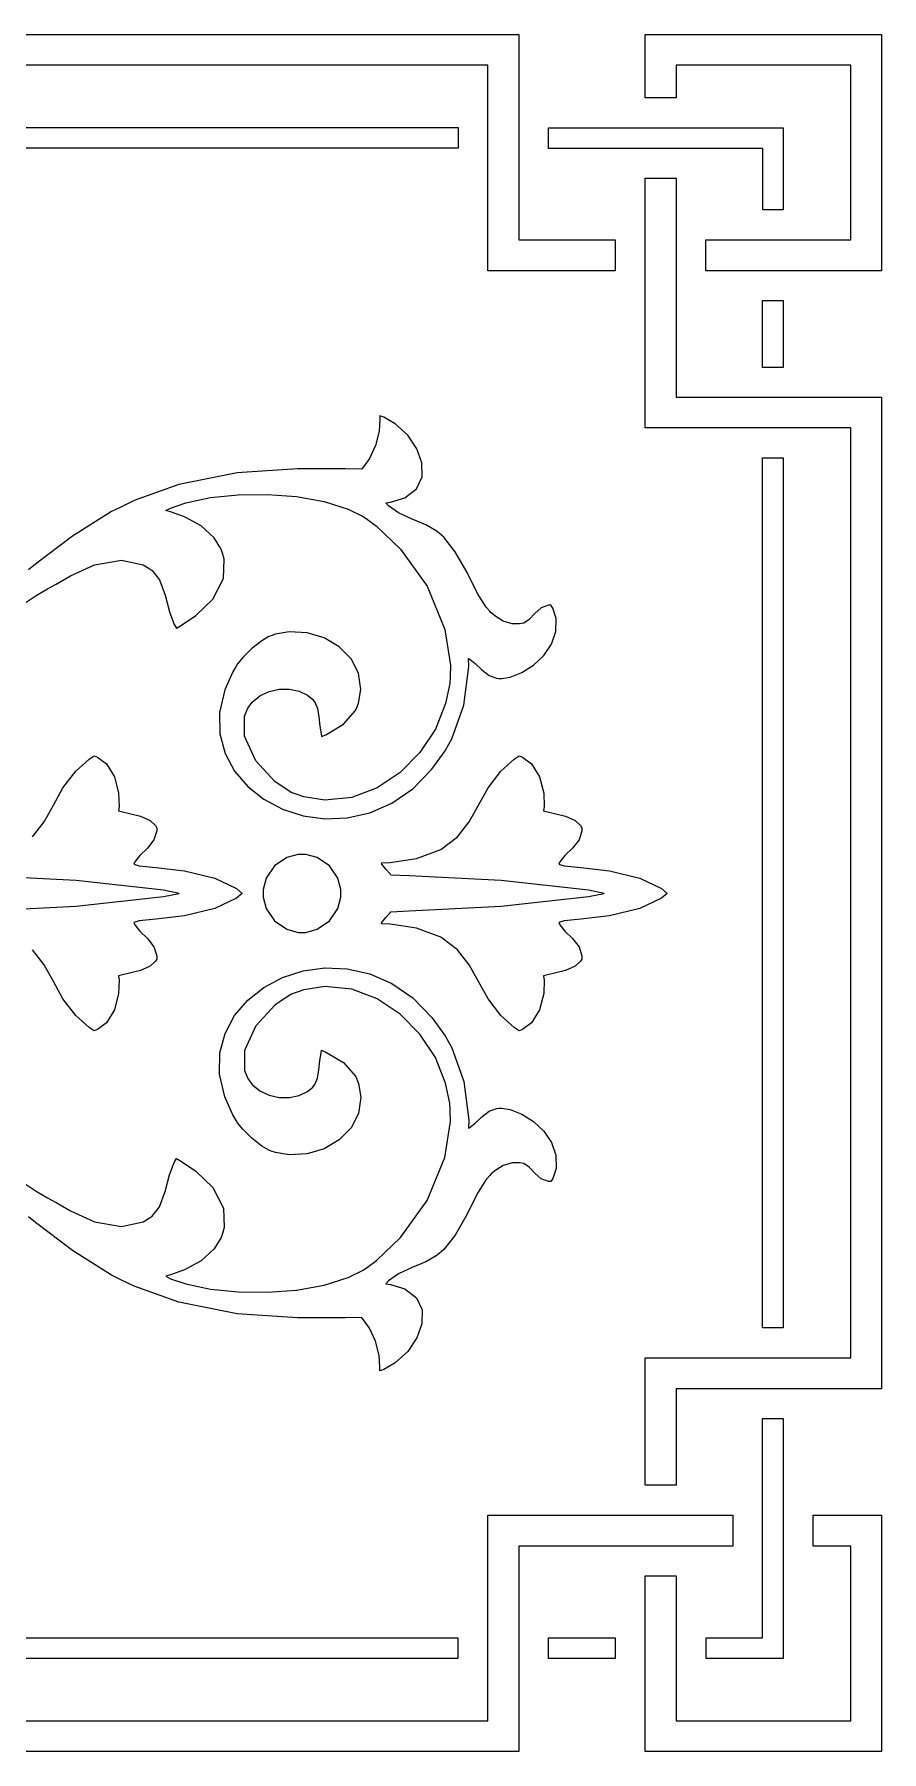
# Model space of a CAD drawing. Extents: x 0 to 1426, y 0 to 829.
# Drawn here: x 762.6 to 827.8, y 251 to 383.2 of the extents above; entities that cross this region are included whole.
import ezdxf

# ---------------------------------------------------------------- set-up
doc = ezdxf.new("R2010")
doc.units = 0
doc.layers.get('0').update_dxf_attribs({"linetype": 'CONTINUOUS'})

msp = doc.modelspace()

# ---------------------------------------------------------------- linework, layer by layer
at = {"color": 0}
for p, q in [((665.949, 383.212), (799.857, 383.212)), ((799.857, 383.212), (799.857, 367.39)), ((809.583, 378.326), (809.583, 383.212)), ((809.583, 383.212), (827.786, 383.212)), ((827.786, 383.212), (827.786, 365.009)), ((797.475, 380.831), (668.33, 380.831)), ((797.475, 365.009), (797.475, 380.831)), ((825.405, 380.831), (811.964, 380.831)), ((811.964, 380.831), (811.964, 378.326)), ((825.405, 367.39), (825.405, 380.831)), ((811.964, 378.326), (809.583, 378.326)), ((670.987, 376.04), (795.196, 376.04)), ((795.196, 376.04), (795.196, 374.452)), ((802.143, 376.015), (820.215, 376.015)), ((802.143, 374.428), (802.143, 376.015)), ((820.215, 376.015), (820.215, 369.708)), ((795.196, 374.452), (670.987, 374.452)), ((818.635, 374.428), (802.143, 374.428)), ((818.635, 369.708), (818.635, 374.428)), ((809.583, 352.915), (809.583, 372.131)), ((809.583, 372.131), (811.964, 372.131)), ((811.964, 372.131), (811.964, 355.297)), ((820.215, 369.708), (818.635, 369.708)), ((799.857, 367.39), (807.283, 367.39)), ((807.283, 367.39), (807.283, 365.009)), ((814.264, 365.009), (814.264, 367.39)), ((814.264, 367.39), (825.405, 367.39)), ((807.283, 365.009), (797.475, 365.009)), ((827.786, 365.009), (814.264, 365.009)), ((818.628, 357.565), (818.628, 362.719)), ((818.628, 362.719), (820.215, 362.719)), ((820.215, 362.719), (820.215, 357.565)), ((820.215, 357.565), (818.628, 357.565)), ((811.964, 355.297), (827.786, 355.297)), ((827.786, 355.297), (827.786, 278.966)), ((789.178, 353.561), (789.107, 352.663)), ((789.178, 353.561), (789.107, 352.663)), ((789.471, 353.748), (789.16, 353.857)), ((789.16, 353.857), (789.178, 353.561)), ((789.471, 353.748), (789.16, 353.857)), ((789.16, 353.857), (789.178, 353.561)), ((790.342, 353.236), (789.471, 353.748)), ((790.342, 353.236), (789.471, 353.748)), ((791.316, 352.36), (790.342, 353.236)), ((791.316, 352.36), (790.342, 353.236)), ((825.405, 352.915), (809.583, 352.915)), ((825.405, 281.347), (825.405, 352.915)), ((789.107, 352.663), (788.825, 351.557)), ((789.107, 352.663), (788.825, 351.557)), ((792.025, 351.323), (791.316, 352.36)), ((792.025, 351.323), (791.316, 352.36)), ((788.36, 350.573), (787.922, 349.935)), ((788.36, 350.573), (787.922, 349.935)), ((788.825, 351.557), (788.36, 350.573)), ((788.825, 351.557), (788.36, 350.573)), ((792.409, 350.222), (792.025, 351.323)), ((792.409, 350.222), (792.025, 351.323)), ((818.628, 283.647), (818.628, 350.616)), ((818.628, 350.616), (820.215, 350.616)), ((820.215, 350.616), (820.215, 283.647)), ((778.196, 349.463), (773.698, 348.568)), ((778.196, 349.463), (773.698, 348.568)), ((782.824, 349.767), (778.196, 349.463)), ((782.824, 349.767), (778.196, 349.463)), ((786.518, 349.767), (782.824, 349.767)), ((786.518, 349.767), (782.824, 349.767)), ((787.749, 349.745), (786.518, 349.767)), ((787.749, 349.745), (786.518, 349.767)), ((787.922, 349.935), (787.749, 349.745)), ((787.922, 349.935), (787.749, 349.745)), ((791.997, 348.226), (792.42, 349.156)), ((791.997, 348.226), (792.42, 349.156)), ((792.42, 349.156), (792.409, 350.222)), ((792.42, 349.156), (792.409, 350.222)), ((773.698, 348.568), (770.255, 347.344)), ((773.698, 348.568), (770.255, 347.344)), ((776.136, 347.559), (778.274, 347.778)), ((776.136, 347.559), (778.274, 347.778)), ((778.274, 347.778), (780.521, 347.807)), ((778.274, 347.778), (780.521, 347.807)), ((780.521, 347.807), (782.765, 347.636)), ((780.521, 347.807), (782.765, 347.636)), ((782.765, 347.636), (784.874, 347.261)), ((782.765, 347.636), (784.874, 347.261)), ((791.087, 347.527), (791.997, 348.226)), ((791.087, 347.527), (791.997, 348.226)), ((768.526, 346.486), (765.51, 344.589)), ((768.526, 346.486), (765.51, 344.589)), ((769.172, 346.805), (768.526, 346.486)), ((769.172, 346.805), (768.526, 346.486)), ((770.255, 347.344), (769.172, 346.805)), ((770.255, 347.344), (769.172, 346.805)), ((772.7, 346.57), (773.063, 346.756)), ((772.7, 346.57), (773.063, 346.756)), ((773.067, 346.466), (772.7, 346.57)), ((773.067, 346.466), (772.7, 346.57)), ((773.063, 346.756), (774.238, 347.154)), ((773.063, 346.756), (774.238, 347.154)), ((774.143, 346.067), (773.067, 346.466)), ((774.143, 346.067), (773.067, 346.466)), ((774.238, 347.154), (776.136, 347.559)), ((774.238, 347.154), (776.136, 347.559)), ((784.874, 347.261), (786.733, 346.673)), ((784.874, 347.261), (786.733, 346.673)), ((786.733, 346.673), (787.88, 346.112)), ((786.733, 346.673), (787.88, 346.112)), ((789.63, 347.158), (790, 347.195)), ((789.63, 347.158), (790, 347.195)), ((789.838, 346.931), (789.63, 347.158)), ((789.838, 346.931), (789.63, 347.158)), ((790.607, 346.378), (789.838, 346.931)), ((790.607, 346.378), (789.838, 346.931)), ((790, 347.195), (791.087, 347.527)), ((790, 347.195), (791.087, 347.527)), ((791.651, 345.901), (790.607, 346.378)), ((791.651, 345.901), (790.607, 346.378)), ((775.42, 345.379), (774.143, 346.067)), ((775.42, 345.379), (774.143, 346.067)), ((776.425, 344.464), (775.42, 345.379)), ((776.425, 344.464), (775.42, 345.379)), ((787.88, 346.112), (788.218, 345.864)), ((787.88, 346.112), (788.218, 345.864)), ((788.218, 345.864), (788.906, 345.364)), ((788.218, 345.864), (788.906, 345.364)), ((788.906, 345.364), (790.751, 343.578)), ((788.906, 345.364), (790.751, 343.578)), ((792.713, 345.466), (791.651, 345.901)), ((792.713, 345.466), (791.651, 345.901)), ((793.514, 345.006), (792.713, 345.466)), ((793.514, 345.006), (792.713, 345.466)), ((793.743, 344.809), (793.514, 345.006)), ((793.743, 344.809), (793.514, 345.006)), ((765.51, 344.589), (762.674, 342.436)), ((765.51, 344.589), (762.674, 342.436)), ((776.954, 343.595), (776.425, 344.464)), ((776.954, 343.595), (776.425, 344.464)), ((794.096, 344.508), (793.743, 344.809)), ((794.096, 344.508), (793.743, 344.809)), ((794.971, 343.395), (794.096, 344.508)), ((794.971, 343.395), (794.096, 344.508)), ((762.674, 342.436), (762.12, 341.985)), ((762.674, 342.436), (762.12, 341.985)), ((765.351, 341.529), (767.218, 342.378)), ((765.351, 341.529), (767.218, 342.378)), ((767.218, 342.378), (769.295, 342.737)), ((767.218, 342.378), (769.295, 342.737)), ((769.295, 342.737), (770.957, 342.385)), ((769.295, 342.737), (770.957, 342.385)), ((770.957, 342.385), (771.409, 342.102)), ((770.957, 342.385), (771.409, 342.102)), ((777.049, 343.279), (776.954, 343.595)), ((777.049, 343.279), (776.954, 343.595)), ((777.187, 342.827), (777.049, 343.279)), ((777.187, 342.827), (777.049, 343.279)), ((777.131, 341.332), (777.187, 342.827)), ((777.131, 341.332), (777.187, 342.827)), ((790.751, 343.578), (792.812, 340.728)), ((790.751, 343.578), (792.812, 340.728)), ((795.884, 341.781), (794.971, 343.395)), ((795.884, 341.781), (794.971, 343.395)), ((764.254, 340.895), (765.351, 341.529)), ((764.254, 340.895), (765.351, 341.529)), ((771.409, 342.102), (771.649, 341.951)), ((771.409, 342.102), (771.649, 341.951)), ((771.649, 341.951), (772.206, 341.224)), ((771.649, 341.951), (772.206, 341.224)), ((772.206, 341.224), (772.636, 340.052)), ((772.206, 341.224), (772.636, 340.052)), ((776.326, 339.737), (777.131, 341.332)), ((776.326, 339.737), (777.131, 341.332)), ((796.696, 340.181), (795.884, 341.781)), ((796.696, 340.181), (795.884, 341.781)), ((761.792, 339.412), (762.723, 340.026)), ((761.792, 339.412), (762.723, 340.026)), ((762.723, 340.026), (763.588, 340.533)), ((762.723, 340.026), (763.588, 340.533)), ((763.588, 340.533), (763.884, 340.692)), ((763.588, 340.533), (763.884, 340.692)), ((763.884, 340.692), (764.254, 340.895)), ((763.884, 340.692), (764.254, 340.895)), ((772.636, 340.052), (772.982, 338.759)), ((772.636, 340.052), (772.982, 338.759)), ((775.007, 338.474), (776.326, 339.737)), ((775.007, 338.474), (776.326, 339.737)), ((792.812, 340.728), (794.159, 337.418)), ((792.812, 340.728), (794.159, 337.418)), ((797.352, 339.117), (796.696, 340.181)), ((797.352, 339.117), (796.696, 340.181)), ((772.982, 338.759), (773.345, 337.801)), ((772.982, 338.759), (773.345, 337.801)), ((773.906, 337.733), (775.007, 338.474)), ((773.906, 337.733), (775.007, 338.474)), ((797.623, 338.811), (797.352, 339.117)), ((797.623, 338.811), (797.352, 339.117)), ((797.726, 338.697), (797.623, 338.811)), ((797.726, 338.697), (797.623, 338.811)), ((798.082, 338.394), (797.726, 338.697)), ((798.082, 338.394), (797.726, 338.697)), ((798.668, 338.048), (798.082, 338.394)), ((798.668, 338.048), (798.082, 338.394)), ((801.088, 338.63), (800.664, 338.168)), ((801.088, 338.63), (800.664, 338.168)), ((801.571, 339.065), (801.088, 338.63)), ((801.571, 339.065), (801.088, 338.63)), ((802.136, 339.273), (801.571, 339.065)), ((802.136, 339.273), (801.571, 339.065)), ((802.326, 339.281), (802.136, 339.273)), ((802.326, 339.281), (802.136, 339.273)), ((802.471, 339.055), (802.326, 339.281)), ((802.471, 339.055), (802.326, 339.281)), ((802.732, 338.264), (802.471, 339.055)), ((802.732, 338.264), (802.471, 339.055)), ((773.345, 337.801), (773.525, 337.517)), ((773.345, 337.801), (773.525, 337.517)), ((773.525, 337.517), (773.906, 337.733)), ((773.525, 337.517), (773.906, 337.733)), ((781.138, 337.053), (780.814, 336.93)), ((781.138, 337.053), (780.814, 336.93)), ((782.186, 337.232), (781.138, 337.053)), ((782.186, 337.232), (781.138, 337.053)), ((783.572, 337.16), (782.186, 337.232)), ((783.572, 337.16), (782.186, 337.232)), ((784.885, 336.76), (783.572, 337.16)), ((784.885, 336.76), (783.572, 337.16)), ((794.159, 337.418), (794.6, 334.666)), ((794.159, 337.418), (794.6, 334.666)), ((799.352, 337.848), (798.668, 338.048)), ((799.352, 337.848), (798.668, 338.048)), ((799.913, 337.833), (799.352, 337.848)), ((799.913, 337.833), (799.352, 337.848)), ((800.093, 337.87), (799.913, 337.833)), ((800.093, 337.87), (799.913, 337.833)), ((800.245, 337.903), (800.093, 337.87)), ((800.245, 337.903), (800.093, 337.87)), ((800.664, 338.168), (800.245, 337.903)), ((800.664, 338.168), (800.245, 337.903)), ((802.379, 336.283), (802.725, 337.25)), ((802.379, 336.283), (802.725, 337.25)), ((802.725, 337.25), (802.732, 338.264)), ((802.725, 337.25), (802.732, 338.264)), ((779.328, 335.946), (778.623, 335.252)), ((779.328, 335.946), (778.623, 335.252)), ((780.098, 336.546), (779.328, 335.946)), ((780.098, 336.546), (779.328, 335.946)), ((780.623, 336.862), (780.098, 336.546)), ((780.623, 336.862), (780.098, 336.546)), ((780.814, 336.93), (780.623, 336.862)), ((780.814, 336.93), (780.623, 336.862)), ((786.038, 336.077), (784.885, 336.76)), ((786.038, 336.077), (784.885, 336.76)), ((786.952, 335.155), (786.038, 336.077)), ((786.952, 335.155), (786.038, 336.077)), ((801.779, 335.403), (802.379, 336.283)), ((801.779, 335.403), (802.379, 336.283)), ((778.108, 334.578), (777.85, 334.151)), ((778.108, 334.578), (777.85, 334.151)), ((778.217, 334.759), (778.108, 334.578)), ((778.217, 334.759), (778.108, 334.578)), ((778.623, 335.252), (778.217, 334.759)), ((778.623, 335.252), (778.217, 334.759)), ((787.538, 334.041), (786.952, 335.155)), ((787.538, 334.041), (786.952, 335.155)), ((794.6, 334.666), (794.568, 333.755)), ((794.6, 334.666), (794.568, 333.755)), ((795.634, 331.573), (796.011, 334.555)), ((795.634, 331.573), (796.011, 334.555)), ((796.011, 334.555), (795.98, 335.168)), ((795.98, 335.168), (796.124, 335.106)), ((796.011, 334.555), (795.98, 335.168)), ((795.98, 335.168), (796.124, 335.106)), ((796.124, 335.106), (796.512, 334.796)), ((796.124, 335.106), (796.512, 334.796)), ((796.512, 334.796), (797.006, 334.304)), ((796.512, 334.796), (797.006, 334.304)), ((800.107, 334.085), (800.996, 334.657)), ((800.107, 334.085), (800.996, 334.657)), ((800.996, 334.657), (801.779, 335.403)), ((800.996, 334.657), (801.779, 335.403)), ((777.85, 334.151), (777.24, 332.763)), ((777.85, 334.151), (777.24, 332.763)), ((787.714, 332.776), (787.538, 334.041)), ((787.714, 332.776), (787.538, 334.041)), ((794.547, 333.24), (794.233, 331.704)), ((794.547, 333.24), (794.233, 331.704)), ((794.568, 333.755), (794.547, 333.24)), ((794.568, 333.755), (794.547, 333.24)), ((797.006, 334.304), (797.574, 333.861)), ((797.006, 334.304), (797.574, 333.861)), ((797.574, 333.861), (798.139, 333.649)), ((797.574, 333.861), (798.139, 333.649)), ((798.139, 333.649), (798.329, 333.637)), ((798.139, 333.649), (798.329, 333.637)), ((798.329, 333.637), (798.544, 333.624)), ((798.329, 333.637), (798.544, 333.624)), ((798.544, 333.624), (799.193, 333.731)), ((798.544, 333.624), (799.193, 333.731)), ((799.193, 333.731), (800.107, 334.085)), ((799.193, 333.731), (800.107, 334.085)), ((777.24, 332.763), (776.841, 331.023)), ((777.24, 332.763), (776.841, 331.023)), ((779.007, 331.345), (779.346, 331.821)), ((779.007, 331.345), (779.346, 331.821)), ((779.346, 331.821), (779.935, 332.309)), ((779.346, 331.821), (779.935, 332.309)), ((779.935, 332.309), (780.648, 332.635)), ((779.935, 332.309), (780.648, 332.635)), ((780.648, 332.635), (781.42, 332.802)), ((780.648, 332.635), (781.42, 332.802)), ((781.42, 332.802), (782.211, 332.809)), ((781.42, 332.802), (782.211, 332.809)), ((782.211, 332.809), (782.955, 332.656)), ((782.211, 332.809), (782.955, 332.656)), ((782.955, 332.656), (783.604, 332.344)), ((782.955, 332.656), (783.604, 332.344)), ((783.604, 332.344), (784.003, 332.011)), ((783.604, 332.344), (784.003, 332.011)), ((784.003, 332.011), (784.105, 331.874)), ((784.003, 332.011), (784.105, 331.874)), ((784.105, 331.874), (784.193, 331.754)), ((784.105, 331.874), (784.193, 331.754)), ((787.531, 331.725), (787.714, 332.776)), ((787.531, 331.725), (787.714, 332.776)), ((776.841, 331.023), (776.862, 329.385)), ((776.841, 331.023), (776.862, 329.385)), ((778.75, 330.737), (778.933, 331.169)), ((778.75, 330.737), (778.933, 331.169)), ((778.764, 329.201), (778.75, 330.737)), ((778.764, 329.201), (778.75, 330.737)), ((778.933, 331.169), (779.007, 331.345)), ((778.933, 331.169), (779.007, 331.345)), ((784.193, 331.754), (784.366, 331.323)), ((784.193, 331.754), (784.366, 331.323)), ((784.366, 331.323), (784.483, 330.678)), ((784.366, 331.323), (784.483, 330.678)), ((784.483, 330.678), (784.557, 329.956)), ((784.483, 330.678), (784.557, 329.956)), ((786.359, 330.127), (787.291, 331.159)), ((786.359, 330.127), (787.291, 331.159)), ((787.291, 331.159), (787.396, 331.406)), ((787.291, 331.159), (787.396, 331.406)), ((787.396, 331.406), (787.531, 331.725)), ((787.396, 331.406), (787.531, 331.725)), ((794.233, 331.704), (793.44, 329.732)), ((794.233, 331.704), (793.44, 329.732)), ((794.706, 328.996), (795.634, 331.573)), ((794.706, 328.996), (795.634, 331.573)), ((776.862, 329.385), (777.258, 327.872)), ((776.862, 329.385), (777.258, 327.872)), ((779.618, 327.29), (778.764, 329.201)), ((779.618, 327.29), (778.764, 329.201)), ((784.557, 329.956), (784.645, 329.364)), ((784.557, 329.956), (784.645, 329.364)), ((784.645, 329.364), (784.691, 329.171)), ((784.645, 329.364), (784.691, 329.171)), ((784.691, 329.171), (785.005, 329.311)), ((784.691, 329.171), (785.005, 329.311)), ((785.005, 329.311), (786.359, 330.127)), ((785.005, 329.311), (786.359, 330.127)), ((793.44, 329.732), (792.251, 327.933)), ((793.44, 329.732), (792.251, 327.933)), ((777.258, 327.872), (777.984, 326.512)), ((777.258, 327.872), (777.984, 326.512)), ((792.251, 327.933), (790.737, 326.398)), ((792.251, 327.933), (790.737, 326.398)), ((793.175, 326.65), (794.187, 328.076)), ((793.175, 326.65), (794.187, 328.076)), ((794.187, 328.076), (794.47, 328.584)), ((794.187, 328.076), (794.47, 328.584)), ((794.47, 328.584), (794.706, 328.996)), ((794.47, 328.584), (794.706, 328.996)), ((764.783, 325.223), (765.761, 326.511)), ((764.783, 325.223), (765.761, 326.511)), ((765.761, 326.511), (766.791, 327.436)), ((765.761, 326.511), (766.791, 327.436)), ((766.791, 327.436), (767.175, 327.679)), ((766.791, 327.436), (767.175, 327.679)), ((767.175, 327.679), (767.436, 327.59)), ((767.175, 327.679), (767.436, 327.59)), ((767.436, 327.59), (768.124, 327.061)), ((767.436, 327.59), (768.124, 327.061)), ((768.124, 327.061), (768.756, 326.063)), ((768.124, 327.061), (768.756, 326.063)), ((777.984, 326.512), (778.997, 325.327)), ((777.984, 326.512), (778.997, 325.327)), ((781.099, 325.702), (779.618, 327.29)), ((781.099, 325.702), (779.618, 327.29)), ((791.704, 325.14), (793.175, 326.65)), ((791.704, 325.14), (793.175, 326.65)), ((797.493, 325.223), (798.47, 326.511)), ((797.493, 325.223), (798.47, 326.511)), ((798.47, 326.511), (799.5, 327.436)), ((798.47, 326.511), (799.5, 327.436)), ((799.5, 327.436), (799.885, 327.679)), ((799.5, 327.436), (799.885, 327.679)), ((799.885, 327.679), (800.146, 327.59)), ((799.885, 327.679), (800.146, 327.59)), ((800.146, 327.59), (800.834, 327.061)), ((800.146, 327.59), (800.834, 327.061)), ((800.834, 327.061), (801.465, 326.063)), ((800.834, 327.061), (801.465, 326.063)), ((764.043, 323.896), (764.783, 325.223)), ((764.043, 323.896), (764.783, 325.223)), ((768.756, 326.063), (769.066, 324.816)), ((768.756, 326.063), (769.066, 324.816)), ((778.997, 325.327), (780.242, 324.342)), ((778.997, 325.327), (780.242, 324.342)), ((782.352, 324.87), (781.099, 325.702)), ((782.352, 324.87), (781.099, 325.702)), ((788.97, 325.217), (787.015, 324.48)), ((788.97, 325.217), (787.015, 324.48)), ((790.737, 326.398), (788.97, 325.217)), ((790.737, 326.398), (788.97, 325.217)), ((796.752, 323.896), (797.493, 325.223)), ((796.752, 323.896), (797.493, 325.223)), ((801.465, 326.063), (801.776, 324.816)), ((801.465, 326.063), (801.776, 324.816)), ((763.33, 322.608), (764.043, 323.896)), ((763.33, 322.608), (764.043, 323.896)), ((769.066, 324.816), (769.098, 323.785)), ((769.066, 324.816), (769.098, 323.785)), ((780.242, 324.342), (781.678, 323.581)), ((780.242, 324.342), (781.678, 323.581)), ((782.81, 324.704), (782.352, 324.87)), ((782.81, 324.704), (782.352, 324.87)), ((783.315, 324.522), (782.81, 324.704)), ((783.315, 324.522), (782.81, 324.704)), ((784.938, 324.28), (783.315, 324.522)), ((784.938, 324.28), (783.315, 324.522)), ((787.015, 324.48), (784.938, 324.28)), ((787.015, 324.48), (784.938, 324.28)), ((788.402, 323.29), (790.095, 324.029)), ((788.402, 323.29), (790.095, 324.029)), ((790.095, 324.029), (791.704, 325.14)), ((790.095, 324.029), (791.704, 325.14)), ((796.04, 322.608), (796.752, 323.896)), ((796.04, 322.608), (796.752, 323.896)), ((801.776, 324.816), (801.807, 323.785)), ((801.776, 324.816), (801.807, 323.785)), ((762.434, 321.443), (763.33, 322.608)), ((762.434, 321.443), (763.33, 322.608)), ((769.098, 323.785), (769.056, 323.447)), ((769.098, 323.785), (769.056, 323.447)), ((769.056, 323.447), (769.264, 323.386)), ((769.056, 323.447), (769.264, 323.386)), ((769.264, 323.386), (769.906, 323.242)), ((769.264, 323.386), (769.906, 323.242)), ((769.906, 323.242), (770.756, 323.032)), ((769.906, 323.242), (770.756, 323.032)), ((770.756, 323.032), (771.486, 322.706)), ((770.756, 323.032), (771.486, 322.706)), ((771.486, 322.706), (771.913, 322.315)), ((771.486, 322.706), (771.913, 322.315)), ((781.678, 323.581), (783.258, 323.073)), ((781.678, 323.581), (783.258, 323.073)), ((783.258, 323.073), (784.938, 322.837)), ((783.258, 323.073), (784.938, 322.837)), ((784.938, 322.837), (786.666, 322.902)), ((784.938, 322.837), (786.666, 322.902)), ((786.666, 322.902), (788.402, 323.29)), ((786.666, 322.902), (788.402, 323.29)), ((795.143, 321.443), (796.04, 322.608)), ((795.143, 321.443), (796.04, 322.608)), ((801.807, 323.785), (801.765, 323.447)), ((801.807, 323.785), (801.765, 323.447)), ((801.765, 323.447), (801.973, 323.386)), ((801.765, 323.447), (801.973, 323.386)), ((801.973, 323.386), (802.615, 323.242)), ((801.973, 323.386), (802.615, 323.242)), ((802.615, 323.242), (803.466, 323.032)), ((802.615, 323.242), (803.466, 323.032)), ((803.466, 323.032), (804.196, 322.706)), ((803.466, 323.032), (804.196, 322.706)), ((804.196, 322.706), (804.623, 322.315)), ((804.196, 322.706), (804.623, 322.315)), ((771.786, 321.218), (771.285, 320.572)), ((771.786, 321.218), (771.285, 320.572)), ((771.998, 321.921), (771.786, 321.218)), ((771.998, 321.921), (771.786, 321.218)), ((771.913, 322.315), (771.998, 322.153)), ((771.913, 322.315), (771.998, 322.153)), ((771.998, 322.153), (771.998, 321.921)), ((771.998, 322.153), (771.998, 321.921)), ((793.859, 320.474), (795.143, 321.443)), ((793.859, 320.474), (795.143, 321.443)), ((804.496, 321.218), (803.995, 320.572)), ((804.496, 321.218), (803.995, 320.572)), ((804.704, 321.921), (804.496, 321.218)), ((804.704, 321.921), (804.496, 321.218)), ((804.623, 322.315), (804.704, 322.153)), ((804.623, 322.315), (804.704, 322.153)), ((804.704, 322.153), (804.704, 321.921)), ((804.704, 322.153), (804.704, 321.921)), ((770.699, 320.012), (770.308, 319.519)), ((770.699, 320.012), (770.308, 319.519)), ((771.285, 320.572), (770.699, 320.012)), ((771.285, 320.572), (770.699, 320.012)), ((782.01, 319.862), (781.057, 319.22)), ((782.01, 319.862), (781.057, 319.22)), ((782.884, 320.097), (782.01, 319.862)), ((782.884, 320.097), (782.01, 319.862)), ((783.177, 320.097), (782.884, 320.097)), ((783.177, 320.097), (782.884, 320.097)), ((783.47, 320.097), (783.177, 320.097)), ((783.47, 320.097), (783.177, 320.097)), ((784.345, 319.862), (783.47, 320.097)), ((784.345, 319.862), (783.47, 320.097)), ((785.297, 319.22), (784.345, 319.862)), ((785.297, 319.22), (784.345, 319.862)), ((791.983, 319.785), (793.859, 320.474)), ((791.983, 319.785), (793.859, 320.474)), ((803.409, 320.012), (803.017, 319.519)), ((803.409, 320.012), (803.017, 319.519)), ((803.995, 320.572), (803.409, 320.012)), ((803.995, 320.572), (803.409, 320.012)), ((770.308, 319.519), (770.234, 319.333)), ((770.308, 319.519), (770.234, 319.333)), ((770.234, 319.333), (770.643, 319.221)), ((770.234, 319.333), (770.643, 319.221)), ((770.643, 319.221), (771.934, 319.075)), ((770.643, 319.221), (771.934, 319.075)), ((771.934, 319.075), (774.136, 318.82)), ((771.934, 319.075), (774.136, 318.82)), ((774.136, 318.82), (776.471, 318.263)), ((774.136, 318.82), (776.471, 318.263)), ((781.057, 319.22), (780.411, 318.266)), ((781.057, 319.22), (780.411, 318.266)), ((785.94, 318.266), (785.297, 319.22)), ((785.94, 318.266), (785.297, 319.22)), ((789.301, 319.451), (789.975, 319.479)), ((789.301, 319.451), (789.975, 319.479)), ((789.33, 319.344), (789.301, 319.451)), ((789.33, 319.344), (789.301, 319.451)), ((789.626, 318.952), (789.33, 319.344)), ((789.626, 318.952), (789.33, 319.344)), ((789.961, 318.6), (789.626, 318.952)), ((789.961, 318.6), (789.626, 318.952)), ((790.011, 318.51), (789.961, 318.6)), ((790.011, 318.51), (789.961, 318.6)), ((789.975, 319.479), (791.983, 319.785)), ((789.975, 319.479), (791.983, 319.785)), ((803.017, 319.519), (802.94, 319.333)), ((803.017, 319.519), (802.94, 319.333)), ((802.94, 319.333), (803.353, 319.221)), ((802.94, 319.333), (803.353, 319.221)), ((803.353, 319.221), (804.644, 319.075)), ((803.353, 319.221), (804.644, 319.075)), ((804.644, 319.075), (806.845, 318.82)), ((804.644, 319.075), (806.845, 318.82)), ((806.845, 318.82), (809.177, 318.263)), ((806.845, 318.82), (809.177, 318.263)), ((765.799, 318.075), (758.709, 318.447)), ((765.799, 318.075), (758.709, 318.447)), ((772.509, 317.343), (765.799, 318.075)), ((772.509, 317.343), (765.799, 318.075)), ((773.726, 317.097), (772.509, 317.343)), ((773.726, 317.097), (772.509, 317.343)), ((776.471, 318.263), (778.125, 317.478)), ((776.471, 318.263), (778.125, 317.478)), ((778.125, 317.478), (778.581, 317.097)), ((778.125, 317.478), (778.581, 317.097)), ((780.411, 318.266), (780.179, 317.39)), ((780.411, 318.266), (780.179, 317.39)), ((780.179, 317.39), (780.179, 317.097)), ((780.179, 317.39), (780.179, 317.097)), ((786.179, 317.39), (785.94, 318.266)), ((786.179, 317.39), (785.94, 318.266)), ((786.179, 317.097), (786.179, 317.39)), ((786.179, 317.097), (786.179, 317.39)), ((791.418, 318.447), (790.011, 318.51)), ((791.418, 318.447), (790.011, 318.51)), ((798.509, 318.075), (791.418, 318.447)), ((798.509, 318.075), (791.418, 318.447)), ((805.215, 317.343), (798.509, 318.075)), ((805.215, 317.343), (798.509, 318.075)), ((806.436, 317.097), (805.215, 317.343)), ((806.436, 317.097), (805.215, 317.343)), ((809.177, 318.263), (810.835, 317.478)), ((809.177, 318.263), (810.835, 317.478)), ((810.835, 317.478), (811.287, 317.097)), ((810.835, 317.478), (811.287, 317.097)), ((758.709, 315.75), (765.799, 316.122)), ((758.709, 315.75), (765.799, 316.122)), ((765.799, 316.122), (772.509, 316.854)), ((765.799, 316.122), (772.509, 316.854)), ((772.509, 316.854), (773.726, 317.097)), ((772.509, 316.854), (773.726, 317.097)), ((776.471, 315.933), (774.136, 315.376)), ((776.471, 315.933), (774.136, 315.376)), ((778.125, 316.719), (776.471, 315.933)), ((778.125, 316.719), (776.471, 315.933)), ((778.581, 317.097), (778.125, 316.719)), ((778.581, 317.097), (778.125, 316.719)), ((780.179, 317.097), (780.179, 316.807)), ((780.179, 317.097), (780.179, 316.807)), ((780.179, 316.807), (780.411, 315.931)), ((780.179, 316.807), (780.411, 315.931)), ((780.411, 315.931), (781.057, 314.977)), ((780.411, 315.931), (781.057, 314.977)), ((785.297, 314.977), (785.94, 315.931)), ((785.297, 314.977), (785.94, 315.931)), ((785.94, 315.931), (786.179, 316.807)), ((785.94, 315.931), (786.179, 316.807)), ((786.179, 316.807), (786.179, 317.097)), ((786.179, 316.807), (786.179, 317.097)), ((791.418, 315.75), (798.509, 316.122)), ((791.418, 315.75), (798.509, 316.122)), ((798.509, 316.122), (805.215, 316.854)), ((798.509, 316.122), (805.215, 316.854)), ((805.215, 316.854), (806.436, 317.097)), ((805.215, 316.854), (806.436, 317.097)), ((809.177, 315.933), (806.845, 315.376)), ((809.177, 315.933), (806.845, 315.376)), ((810.835, 316.719), (809.177, 315.933)), ((810.835, 316.719), (809.177, 315.933)), ((811.287, 317.097), (810.835, 316.719)), ((811.287, 317.097), (810.835, 316.719)), ((770.643, 314.976), (770.234, 314.862)), ((770.643, 314.976), (770.234, 314.862)), ((770.234, 314.862), (770.308, 314.678)), ((770.234, 314.862), (770.308, 314.678)), ((770.308, 314.678), (770.699, 314.185)), ((770.308, 314.678), (770.699, 314.185)), ((771.934, 315.122), (770.643, 314.976)), ((771.934, 315.122), (770.643, 314.976)), ((774.136, 315.376), (771.934, 315.122)), ((774.136, 315.376), (771.934, 315.122)), ((781.057, 314.977), (782.01, 314.335)), ((781.057, 314.977), (782.01, 314.335)), ((784.345, 314.335), (785.297, 314.977)), ((784.345, 314.335), (785.297, 314.977)), ((789.301, 314.744), (789.33, 314.853)), ((789.301, 314.744), (789.33, 314.853)), ((789.975, 314.718), (789.301, 314.744)), ((789.975, 314.718), (789.301, 314.744)), ((789.33, 314.853), (789.626, 315.244)), ((789.33, 314.853), (789.626, 315.244)), ((789.626, 315.244), (789.961, 315.597)), ((789.626, 315.244), (789.961, 315.597)), ((789.961, 315.597), (790.011, 315.685)), ((789.961, 315.597), (790.011, 315.685)), ((791.983, 314.412), (789.975, 314.718)), ((791.983, 314.412), (789.975, 314.718)), ((790.011, 315.685), (791.418, 315.75)), ((790.011, 315.685), (791.418, 315.75)), ((803.353, 314.976), (802.94, 314.862)), ((803.353, 314.976), (802.94, 314.862)), ((802.94, 314.862), (803.017, 314.678)), ((802.94, 314.862), (803.017, 314.678)), ((803.017, 314.678), (803.409, 314.185)), ((803.017, 314.678), (803.409, 314.185)), ((804.644, 315.122), (803.353, 314.976)), ((804.644, 315.122), (803.353, 314.976)), ((806.845, 315.376), (804.644, 315.122)), ((806.845, 315.376), (804.644, 315.122)), ((770.699, 314.185), (771.285, 313.625)), ((770.699, 314.185), (771.285, 313.625)), ((771.285, 313.625), (771.786, 312.98)), ((771.285, 313.625), (771.786, 312.98)), ((782.01, 314.335), (782.884, 314.097)), ((782.01, 314.335), (782.884, 314.097)), ((782.884, 314.097), (783.177, 314.097)), ((782.884, 314.097), (783.177, 314.097)), ((783.177, 314.097), (783.47, 314.097)), ((783.177, 314.097), (783.47, 314.097)), ((783.47, 314.097), (784.345, 314.335)), ((783.47, 314.097), (784.345, 314.335)), ((793.859, 313.723), (791.983, 314.412)), ((793.859, 313.723), (791.983, 314.412)), ((795.143, 312.756), (793.859, 313.723)), ((795.143, 312.756), (793.859, 313.723)), ((803.409, 314.185), (803.995, 313.625)), ((803.409, 314.185), (803.995, 313.625)), ((803.995, 313.625), (804.496, 312.98)), ((803.995, 313.625), (804.496, 312.98)), ((763.33, 311.588), (762.434, 312.756)), ((763.33, 311.588), (762.434, 312.756)), ((771.786, 312.98), (771.998, 312.277)), ((771.786, 312.98), (771.998, 312.277)), ((771.998, 312.043), (771.913, 311.883)), ((771.998, 312.043), (771.913, 311.883)), ((771.998, 312.277), (771.998, 312.043)), ((771.998, 312.277), (771.998, 312.043)), ((796.04, 311.588), (795.143, 312.756)), ((796.04, 311.588), (795.143, 312.756)), ((804.496, 312.98), (804.704, 312.277)), ((804.496, 312.98), (804.704, 312.277)), ((804.704, 312.043), (804.623, 311.883)), ((804.704, 312.043), (804.623, 311.883)), ((804.704, 312.277), (804.704, 312.043)), ((804.704, 312.277), (804.704, 312.043)), ((764.043, 310.301), (763.33, 311.588)), ((764.043, 310.301), (763.33, 311.588)), ((769.267, 310.811), (769.056, 310.749)), ((769.267, 310.811), (769.056, 310.749)), ((769.056, 310.749), (769.098, 310.413)), ((769.056, 310.749), (769.098, 310.413)), ((769.906, 310.956), (769.267, 310.811)), ((769.906, 310.956), (769.267, 310.811)), ((770.756, 311.165), (769.906, 310.956)), ((770.756, 311.165), (769.906, 310.956)), ((771.486, 311.492), (770.756, 311.165)), ((771.486, 311.492), (770.756, 311.165)), ((771.913, 311.883), (771.486, 311.492)), ((771.913, 311.883), (771.486, 311.492)), ((780.242, 309.856), (781.678, 310.615)), ((780.242, 309.856), (781.678, 310.615)), ((781.678, 310.615), (783.258, 311.125)), ((781.678, 310.615), (783.258, 311.125)), ((783.258, 311.125), (784.938, 311.361)), ((783.258, 311.125), (784.938, 311.361)), ((784.938, 311.361), (786.666, 311.296)), ((784.938, 311.361), (786.666, 311.296)), ((786.666, 311.296), (788.402, 310.908)), ((786.666, 311.296), (788.402, 310.908)), ((788.402, 310.908), (790.095, 310.169)), ((788.402, 310.908), (790.095, 310.169)), ((796.752, 310.301), (796.04, 311.588)), ((796.752, 310.301), (796.04, 311.588)), ((801.977, 310.811), (801.765, 310.749)), ((801.977, 310.811), (801.765, 310.749)), ((801.765, 310.749), (801.807, 310.413)), ((801.765, 310.749), (801.807, 310.413)), ((802.615, 310.956), (801.977, 310.811)), ((802.615, 310.956), (801.977, 310.811)), ((803.466, 311.165), (802.615, 310.956)), ((803.466, 311.165), (802.615, 310.956)), ((804.196, 311.492), (803.466, 311.165)), ((804.196, 311.492), (803.466, 311.165)), ((804.623, 311.883), (804.196, 311.492)), ((804.623, 311.883), (804.196, 311.492)), ((764.783, 308.974), (764.043, 310.301)), ((764.783, 308.974), (764.043, 310.301)), ((769.066, 309.38), (768.756, 308.133)), ((769.066, 309.38), (768.756, 308.133)), ((769.098, 310.413), (769.066, 309.38)), ((769.098, 310.413), (769.066, 309.38)), ((778.997, 308.871), (780.242, 309.856)), ((778.997, 308.871), (780.242, 309.856)), ((782.352, 309.328), (781.099, 308.496)), ((782.352, 309.328), (781.099, 308.496)), ((782.81, 309.492), (782.352, 309.328)), ((782.81, 309.492), (782.352, 309.328)), ((783.315, 309.674), (782.81, 309.492)), ((783.315, 309.674), (782.81, 309.492)), ((784.938, 309.918), (783.315, 309.674)), ((784.938, 309.918), (783.315, 309.674)), ((787.015, 309.717), (784.938, 309.918)), ((787.015, 309.717), (784.938, 309.918)), ((788.97, 308.981), (787.015, 309.717)), ((788.97, 308.981), (787.015, 309.717)), ((790.095, 310.169), (791.704, 309.058)), ((790.095, 310.169), (791.704, 309.058)), ((797.493, 308.974), (796.752, 310.301)), ((797.493, 308.974), (796.752, 310.301)), ((801.776, 309.38), (801.465, 308.133)), ((801.776, 309.38), (801.465, 308.133)), ((801.807, 310.413), (801.776, 309.38)), ((801.807, 310.413), (801.776, 309.38)), ((765.761, 307.687), (764.783, 308.974)), ((765.761, 307.687), (764.783, 308.974)), ((768.756, 308.133), (768.124, 307.136)), ((768.756, 308.133), (768.124, 307.136)), ((777.984, 307.686), (778.997, 308.871)), ((777.984, 307.686), (778.997, 308.871)), ((781.099, 308.496), (779.618, 306.909)), ((781.099, 308.496), (779.618, 306.909)), ((790.737, 307.799), (788.97, 308.981)), ((790.737, 307.799), (788.97, 308.981)), ((791.704, 309.058), (793.175, 307.548)), ((791.704, 309.058), (793.175, 307.548)), ((798.47, 307.687), (797.493, 308.974)), ((798.47, 307.687), (797.493, 308.974)), ((801.465, 308.133), (800.834, 307.136)), ((801.465, 308.133), (800.834, 307.136)), ((766.791, 306.761), (765.761, 307.687)), ((766.791, 306.761), (765.761, 307.687)), ((767.175, 306.516), (766.791, 306.761)), ((767.175, 306.516), (766.791, 306.761)), ((768.124, 307.136), (767.436, 306.607)), ((768.124, 307.136), (767.436, 306.607)), ((777.258, 306.324), (777.984, 307.686)), ((777.258, 306.324), (777.984, 307.686)), ((779.618, 306.909), (778.764, 304.997)), ((779.618, 306.909), (778.764, 304.997)), ((792.251, 306.263), (790.737, 307.799)), ((792.251, 306.263), (790.737, 307.799)), ((793.175, 307.548), (794.187, 306.121)), ((793.175, 307.548), (794.187, 306.121)), ((799.5, 306.761), (798.47, 307.687)), ((799.5, 306.761), (798.47, 307.687)), ((799.885, 306.516), (799.5, 306.761)), ((799.885, 306.516), (799.5, 306.761)), ((800.834, 307.136), (800.146, 306.607)), ((800.834, 307.136), (800.146, 306.607)), ((767.436, 306.607), (767.175, 306.516)), ((767.436, 306.607), (767.175, 306.516)), ((776.862, 304.811), (777.258, 306.324)), ((776.862, 304.811), (777.258, 306.324)), ((793.44, 304.465), (792.251, 306.263)), ((793.44, 304.465), (792.251, 306.263)), ((794.187, 306.121), (794.47, 305.613)), ((794.187, 306.121), (794.47, 305.613)), ((794.47, 305.613), (794.706, 305.203)), ((794.47, 305.613), (794.706, 305.203)), ((800.146, 306.607), (799.885, 306.516)), ((800.146, 306.607), (799.885, 306.516)), ((776.841, 303.174), (776.862, 304.811)), ((776.841, 303.174), (776.862, 304.811)), ((778.764, 304.997), (778.746, 303.461)), ((778.764, 304.997), (778.746, 303.461)), ((784.483, 303.52), (784.557, 304.242)), ((784.483, 303.52), (784.557, 304.242)), ((784.557, 304.242), (784.645, 304.835)), ((784.557, 304.242), (784.645, 304.835)), ((784.645, 304.835), (784.691, 305.026)), ((784.645, 304.835), (784.691, 305.026)), ((784.691, 305.026), (785.005, 304.887)), ((784.691, 305.026), (785.005, 304.887)), ((785.005, 304.887), (786.359, 304.07)), ((785.005, 304.887), (786.359, 304.07)), ((786.359, 304.07), (787.291, 303.038)), ((786.359, 304.07), (787.291, 303.038)), ((794.233, 302.495), (793.44, 304.465)), ((794.233, 302.495), (793.44, 304.465)), ((794.706, 305.203), (795.634, 302.625)), ((794.706, 305.203), (795.634, 302.625)), ((777.24, 301.433), (776.841, 303.174)), ((777.24, 301.433), (776.841, 303.174)), ((778.746, 303.461), (778.933, 303.028)), ((778.746, 303.461), (778.933, 303.028)), ((778.933, 303.028), (779.004, 302.853)), ((778.933, 303.028), (779.004, 302.853)), ((779.004, 302.853), (779.346, 302.377)), ((779.004, 302.853), (779.346, 302.377)), ((784.193, 302.443), (784.366, 302.875)), ((784.193, 302.443), (784.366, 302.875)), ((784.366, 302.875), (784.483, 303.52)), ((784.366, 302.875), (784.483, 303.52)), ((787.291, 303.038), (787.396, 302.791)), ((787.291, 303.038), (787.396, 302.791)), ((787.396, 302.791), (787.531, 302.472)), ((787.396, 302.791), (787.531, 302.472)), ((777.85, 300.046), (777.24, 301.433)), ((777.85, 300.046), (777.24, 301.433)), ((779.346, 302.377), (779.935, 301.89)), ((779.346, 302.377), (779.935, 301.89)), ((779.935, 301.89), (780.648, 301.562)), ((779.935, 301.89), (780.648, 301.562)), ((780.648, 301.562), (781.42, 301.396)), ((780.648, 301.562), (781.42, 301.396)), ((781.42, 301.396), (782.211, 301.389)), ((781.42, 301.396), (782.211, 301.389)), ((782.211, 301.389), (782.955, 301.542)), ((782.211, 301.389), (782.955, 301.542)), ((782.955, 301.542), (783.604, 301.854)), ((782.955, 301.542), (783.604, 301.854)), ((783.604, 301.854), (784.003, 302.187)), ((783.604, 301.854), (784.003, 302.187)), ((784.003, 302.187), (784.105, 302.322)), ((784.003, 302.187), (784.105, 302.322)), ((784.105, 302.322), (784.193, 302.443)), ((784.105, 302.322), (784.193, 302.443)), ((787.531, 302.472), (787.714, 301.423)), ((787.531, 302.472), (787.714, 301.423)), ((787.714, 301.423), (787.538, 300.157)), ((787.714, 301.423), (787.538, 300.157)), ((794.547, 300.958), (794.233, 302.495)), ((794.547, 300.958), (794.233, 302.495)), ((795.634, 302.625), (796.011, 299.642)), ((795.634, 302.625), (796.011, 299.642)), ((778.108, 299.617), (777.85, 300.046)), ((778.108, 299.617), (777.85, 300.046)), ((787.538, 300.157), (786.952, 299.043)), ((787.538, 300.157), (786.952, 299.043)), ((794.568, 300.441), (794.547, 300.958)), ((794.568, 300.441), (794.547, 300.958)), ((794.6, 299.532), (794.568, 300.441)), ((794.6, 299.532), (794.568, 300.441)), ((797.006, 299.893), (797.574, 300.337)), ((797.006, 299.893), (797.574, 300.337)), ((797.574, 300.337), (798.139, 300.547)), ((797.574, 300.337), (798.139, 300.547)), ((798.139, 300.547), (798.329, 300.56)), ((798.139, 300.547), (798.329, 300.56)), ((798.329, 300.56), (798.544, 300.574)), ((798.329, 300.56), (798.544, 300.574)), ((798.544, 300.574), (799.193, 300.468)), ((798.544, 300.574), (799.193, 300.468)), ((799.193, 300.468), (800.107, 300.112)), ((799.193, 300.468), (800.107, 300.112)), ((800.107, 300.112), (800.996, 299.54)), ((800.107, 300.112), (800.996, 299.54)), ((778.217, 299.438), (778.108, 299.617)), ((778.217, 299.438), (778.108, 299.617)), ((778.623, 298.946), (778.217, 299.438)), ((778.623, 298.946), (778.217, 299.438)), ((779.328, 298.252), (778.623, 298.946)), ((779.328, 298.252), (778.623, 298.946)), ((786.952, 299.043), (786.038, 298.12)), ((786.952, 299.043), (786.038, 298.12)), ((794.159, 296.779), (794.6, 299.532)), ((794.159, 296.779), (794.6, 299.532)), ((796.011, 299.642), (795.98, 299.029)), ((796.011, 299.642), (795.98, 299.029)), ((795.98, 299.029), (796.124, 299.092)), ((795.98, 299.029), (796.124, 299.092)), ((796.124, 299.092), (796.512, 299.401)), ((796.124, 299.092), (796.512, 299.401)), ((796.512, 299.401), (797.006, 299.893)), ((796.512, 299.401), (797.006, 299.893)), ((800.996, 299.54), (801.779, 298.793)), ((800.996, 299.54), (801.779, 298.793)), ((801.779, 298.793), (802.379, 297.914)), ((801.779, 298.793), (802.379, 297.914)), ((780.098, 297.652), (779.328, 298.252)), ((780.098, 297.652), (779.328, 298.252)), ((780.623, 297.337), (780.098, 297.652)), ((780.623, 297.337), (780.098, 297.652)), ((784.885, 297.437), (783.572, 297.037)), ((784.885, 297.437), (783.572, 297.037)), ((786.038, 298.12), (784.885, 297.437)), ((786.038, 298.12), (784.885, 297.437)), ((802.379, 297.914), (802.725, 296.946)), ((802.379, 297.914), (802.725, 296.946)), ((772.982, 295.438), (773.345, 296.395)), ((772.982, 295.438), (773.345, 296.395)), ((773.345, 296.395), (773.525, 296.678)), ((773.345, 296.395), (773.525, 296.678)), ((773.525, 296.678), (773.906, 296.464)), ((773.525, 296.678), (773.906, 296.464)), ((773.906, 296.464), (775.007, 295.724)), ((773.906, 296.464), (775.007, 295.724)), ((780.814, 297.266), (780.623, 297.337)), ((780.814, 297.266), (780.623, 297.337)), ((781.138, 297.145), (780.814, 297.266)), ((781.138, 297.145), (780.814, 297.266)), ((782.186, 296.966), (781.138, 297.145)), ((782.186, 296.966), (781.138, 297.145)), ((783.572, 297.037), (782.186, 296.966)), ((783.572, 297.037), (782.186, 296.966)), ((792.812, 293.468), (794.159, 296.779)), ((792.812, 293.468), (794.159, 296.779)), ((798.668, 296.15), (798.082, 295.804)), ((798.668, 296.15), (798.082, 295.804)), ((799.352, 296.35), (798.668, 296.15)), ((799.352, 296.35), (798.668, 296.15)), ((799.913, 296.364), (799.352, 296.35)), ((799.913, 296.364), (799.352, 296.35)), ((800.093, 296.326), (799.913, 296.364)), ((800.093, 296.326), (799.913, 296.364)), ((800.245, 296.295), (800.093, 296.326)), ((800.245, 296.295), (800.093, 296.326)), ((800.664, 296.03), (800.245, 296.295)), ((800.664, 296.03), (800.245, 296.295)), ((802.725, 296.946), (802.732, 295.932)), ((802.725, 296.946), (802.732, 295.932)), ((761.792, 294.784), (762.723, 294.171)), ((761.792, 294.784), (762.723, 294.171)), ((772.636, 294.145), (772.982, 295.438)), ((772.636, 294.145), (772.982, 295.438)), ((775.007, 295.724), (776.326, 294.46)), ((775.007, 295.724), (776.326, 294.46)), ((797.352, 295.079), (796.696, 294.016)), ((797.352, 295.079), (796.696, 294.016)), ((797.623, 295.385), (797.352, 295.079)), ((797.623, 295.385), (797.352, 295.079)), ((797.726, 295.501), (797.623, 295.385)), ((797.726, 295.501), (797.623, 295.385)), ((798.082, 295.804), (797.726, 295.501)), ((798.082, 295.804), (797.726, 295.501)), ((801.088, 295.569), (800.664, 296.03)), ((801.088, 295.569), (800.664, 296.03)), ((801.571, 295.133), (801.088, 295.569)), ((801.571, 295.133), (801.088, 295.569)), ((802.136, 294.924), (801.571, 295.133)), ((802.136, 294.924), (801.571, 295.133)), ((802.326, 294.914), (802.136, 294.924)), ((802.326, 294.914), (802.136, 294.924)), ((802.471, 295.141), (802.326, 294.914)), ((802.471, 295.141), (802.326, 294.914)), ((802.732, 295.932), (802.471, 295.141)), ((802.732, 295.932), (802.471, 295.141)), ((762.723, 294.171), (763.588, 293.666)), ((762.723, 294.171), (763.588, 293.666)), ((763.588, 293.666), (763.884, 293.504)), ((763.588, 293.666), (763.884, 293.504)), ((763.884, 293.504), (764.254, 293.303)), ((763.884, 293.504), (764.254, 293.303)), ((772.206, 292.974), (772.636, 294.145)), ((772.206, 292.974), (772.636, 294.145)), ((776.326, 294.46), (777.131, 292.865)), ((776.326, 294.46), (777.131, 292.865)), ((790.751, 290.619), (792.812, 293.468)), ((790.751, 290.619), (792.812, 293.468)), ((796.696, 294.016), (795.884, 292.416)), ((796.696, 294.016), (795.884, 292.416)), ((762.674, 291.761), (762.12, 292.21)), ((762.674, 291.761), (762.12, 292.21)), ((764.254, 293.303), (765.351, 292.669)), ((764.254, 293.303), (765.351, 292.669)), ((765.351, 292.669), (767.218, 291.82)), ((765.351, 292.669), (767.218, 291.82)), ((771.409, 292.094), (771.649, 292.246)), ((771.409, 292.094), (771.649, 292.246)), ((771.649, 292.246), (772.206, 292.974)), ((771.649, 292.246), (772.206, 292.974)), ((777.131, 292.865), (777.187, 291.37)), ((777.131, 292.865), (777.187, 291.37)), ((795.884, 292.416), (794.971, 290.802)), ((795.884, 292.416), (794.971, 290.802)), ((765.51, 289.607), (762.674, 291.761)), ((765.51, 289.607), (762.674, 291.761)), ((767.218, 291.82), (769.295, 291.461)), ((767.218, 291.82), (769.295, 291.461)), ((769.295, 291.461), (770.957, 291.812)), ((769.295, 291.461), (770.957, 291.812)), ((770.957, 291.812), (771.409, 292.094)), ((770.957, 291.812), (771.409, 292.094)), ((777.049, 290.916), (776.954, 290.602)), ((777.049, 290.916), (776.954, 290.602)), ((777.187, 291.37), (777.049, 290.916)), ((777.187, 291.37), (777.049, 290.916)), ((794.971, 290.802), (794.096, 289.688)), ((794.971, 290.802), (794.096, 289.688)), ((768.526, 287.711), (765.51, 289.607)), ((768.526, 287.711), (765.51, 289.607)), ((776.425, 289.733), (775.42, 288.817)), ((776.425, 289.733), (775.42, 288.817)), ((776.954, 290.602), (776.425, 289.733)), ((776.954, 290.602), (776.425, 289.733)), ((788.906, 288.834), (790.751, 290.619)), ((788.906, 288.834), (790.751, 290.619)), ((794.096, 289.688), (793.743, 289.388)), ((794.096, 289.688), (793.743, 289.388)), ((775.42, 288.817), (774.143, 288.13)), ((775.42, 288.817), (774.143, 288.13)), ((787.88, 288.086), (788.218, 288.332)), ((787.88, 288.086), (788.218, 288.332)), ((788.218, 288.332), (788.906, 288.834)), ((788.218, 288.332), (788.906, 288.834)), ((791.651, 288.295), (790.607, 287.818)), ((791.651, 288.295), (790.607, 287.818)), ((792.713, 288.731), (791.651, 288.295)), ((792.713, 288.731), (791.651, 288.295)), ((793.514, 289.192), (792.713, 288.731)), ((793.514, 289.192), (792.713, 288.731)), ((793.743, 289.388), (793.514, 289.192)), ((793.743, 289.388), (793.514, 289.192)), ((769.172, 287.39), (768.526, 287.711)), ((769.172, 287.39), (768.526, 287.711)), ((770.255, 286.852), (769.172, 287.39)), ((770.255, 286.852), (769.172, 287.39)), ((773.698, 285.629), (770.255, 286.852)), ((773.698, 285.629), (770.255, 286.852)), ((773.067, 287.73), (772.7, 287.625)), ((773.067, 287.73), (772.7, 287.625)), ((772.7, 287.625), (773.063, 287.441)), ((772.7, 287.625), (773.063, 287.441)), ((773.063, 287.441), (774.238, 287.043)), ((773.063, 287.441), (774.238, 287.043)), ((774.143, 288.13), (773.067, 287.73)), ((774.143, 288.13), (773.067, 287.73)), ((774.238, 287.043), (776.136, 286.638)), ((774.238, 287.043), (776.136, 286.638)), ((782.765, 286.56), (784.874, 286.936)), ((782.765, 286.56), (784.874, 286.936)), ((784.874, 286.936), (786.733, 287.525)), ((784.874, 286.936), (786.733, 287.525)), ((786.733, 287.525), (787.88, 288.086)), ((786.733, 287.525), (787.88, 288.086)), ((789.838, 287.267), (789.63, 287.038)), ((789.838, 287.267), (789.63, 287.038)), ((789.63, 287.038), (790, 287.003)), ((789.63, 287.038), (790, 287.003)), ((790.607, 287.818), (789.838, 287.267)), ((790.607, 287.818), (789.838, 287.267)), ((790, 287.003), (791.087, 286.67)), ((790, 287.003), (791.087, 286.67)), ((778.196, 284.733), (773.698, 285.629)), ((778.196, 284.733), (773.698, 285.629)), ((776.136, 286.638), (778.274, 286.419)), ((776.136, 286.638), (778.274, 286.419)), ((778.274, 286.419), (780.521, 286.39)), ((778.274, 286.419), (780.521, 286.39)), ((780.521, 286.39), (782.765, 286.56)), ((780.521, 286.39), (782.765, 286.56)), ((791.087, 286.67), (791.997, 285.97)), ((791.087, 286.67), (791.997, 285.97)), ((791.997, 285.97), (792.42, 285.04)), ((791.997, 285.97), (792.42, 285.04)), ((782.824, 284.431), (778.196, 284.733)), ((782.824, 284.431), (778.196, 284.733)), ((786.518, 284.43), (782.824, 284.431)), ((786.518, 284.43), (782.824, 284.431)), ((787.749, 284.45), (786.518, 284.43)), ((787.749, 284.45), (786.518, 284.43)), ((787.922, 284.262), (787.749, 284.45)), ((787.922, 284.262), (787.749, 284.45)), ((788.36, 283.624), (787.922, 284.262)), ((788.36, 283.624), (787.922, 284.262)), ((792.42, 285.04), (792.409, 283.975)), ((792.42, 285.04), (792.409, 283.975)), ((788.825, 282.64), (788.36, 283.624)), ((788.825, 282.64), (788.36, 283.624)), ((792.025, 282.876), (791.316, 281.836)), ((792.025, 282.876), (791.316, 281.836)), ((792.409, 283.975), (792.025, 282.876)), ((792.409, 283.975), (792.025, 282.876)), ((820.215, 283.647), (818.628, 283.647)), ((789.107, 281.533), (788.825, 282.64)), ((789.107, 281.533), (788.825, 282.64)), ((789.178, 280.635), (789.107, 281.533)), ((789.178, 280.635), (789.107, 281.533)), ((791.316, 281.836), (790.342, 280.959)), ((791.316, 281.836), (790.342, 280.959)), ((789.16, 280.337), (789.178, 280.635)), ((789.16, 280.337), (789.178, 280.635)), ((789.471, 280.45), (789.16, 280.337)), ((789.471, 280.45), (789.16, 280.337)), ((790.342, 280.959), (789.471, 280.45)), ((790.342, 280.959), (789.471, 280.45)), ((809.583, 271.544), (809.583, 281.347)), ((809.583, 281.347), (825.405, 281.347)), ((827.786, 278.966), (811.964, 278.966)), ((811.964, 278.966), (811.964, 271.544)), ((818.628, 259.798), (818.628, 276.684)), ((818.628, 276.684), (820.215, 276.684)), ((820.215, 276.684), (820.215, 258.215)), ((811.964, 271.544), (809.583, 271.544)), ((797.479, 253.42), (797.479, 269.244)), ((797.479, 269.244), (816.328, 269.244)), ((816.328, 269.244), (816.328, 266.863)), ((822.516, 269.244), (827.786, 269.244)), ((822.516, 266.863), (822.516, 269.244)), ((827.786, 269.244), (827.786, 251.038)), ((816.328, 266.863), (799.86, 266.863)), ((799.86, 266.863), (799.86, 251.038)), ((825.405, 266.863), (822.516, 266.863)), ((825.405, 253.42), (825.405, 266.863)), ((809.583, 251.038), (809.583, 264.561)), ((809.583, 264.561), (811.964, 264.561)), ((811.964, 264.561), (811.964, 253.42)), ((670.634, 259.798), (795.179, 259.798)), ((795.179, 259.798), (795.179, 258.215)), ((802.136, 258.213), (802.136, 259.8)), ((802.136, 259.8), (807.29, 259.8)), ((807.29, 259.8), (807.29, 258.213)), ((814.278, 258.215), (814.278, 259.798)), ((814.278, 259.798), (818.628, 259.798)), ((795.179, 258.215), (670.634, 258.215)), ((807.29, 258.213), (802.136, 258.213)), ((820.215, 258.215), (814.278, 258.215)), ((668.33, 253.42), (797.479, 253.42)), ((811.964, 253.42), (825.405, 253.42)), ((799.86, 251.038), (665.949, 251.038)), ((827.786, 251.038), (809.583, 251.038))]:
    msp.add_line(p, q, dxfattribs=at)

doc.saveas('drawing.dxf')
